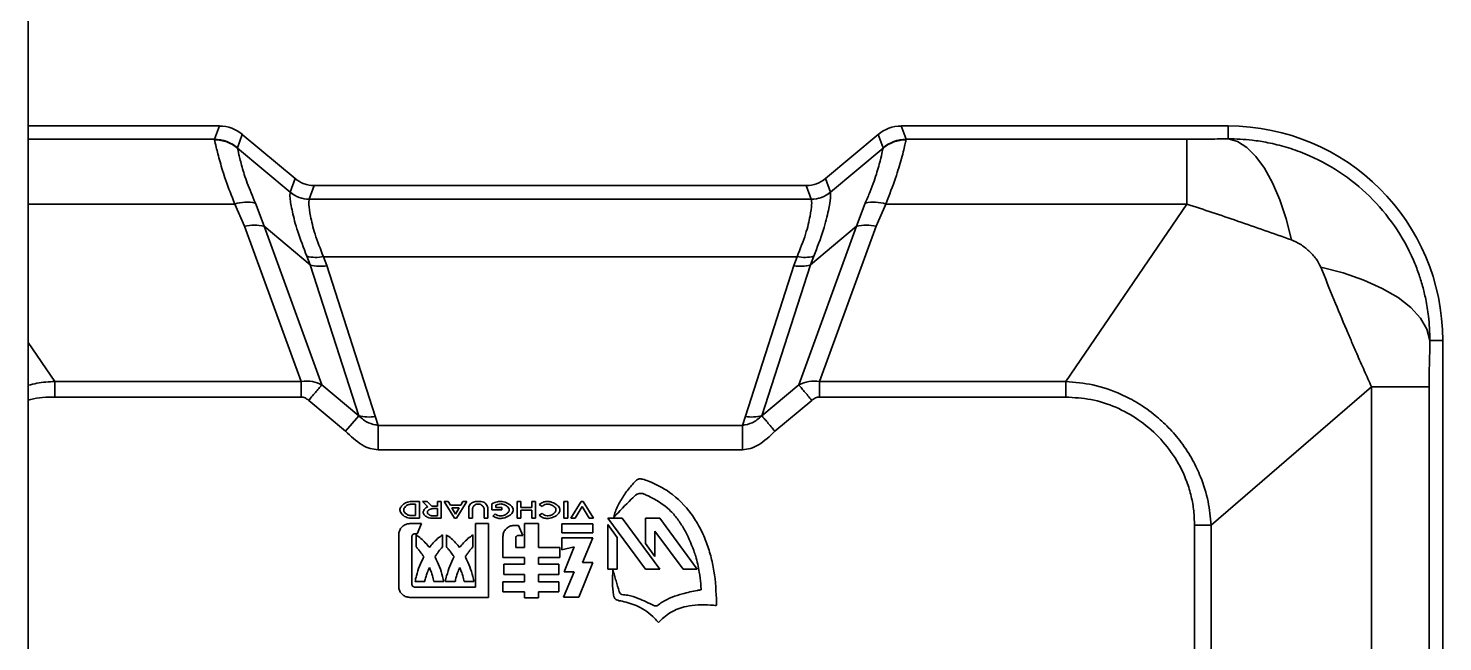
# Model space of a CAD drawing. Header units: millimetres. Extents: x 0 to 420, y 0 to 297.
# Drawn here: x 86.097 to 87.283, y 152.303 to 152.818 of the extents above; entities that cross this region are included whole.
import ezdxf

# ---------------------------------------------------------------- set-up
doc = ezdxf.new("R2010")
doc.units = ezdxf.units.MM

msp = doc.modelspace()

# ---------------------------------------------------------------- linework, layer by layer
at = {"color": 7, "linetype": 'Continuous', "lineweight": 35}
for p, q in [((86.097, 143.5922), (86.097, 160.4022)), ((86.2573, 152.7361), (86.097, 152.7361)), ((86.2532, 152.7249), (86.2573, 152.7361)), ((86.2725, 152.7179), (86.2765, 152.729)), ((86.3208, 152.6919), (86.2765, 152.729)), ((86.8098, 152.729), (86.7656, 152.6919)), ((86.8098, 152.729), (86.8139, 152.7179)), ((86.8332, 152.7249), (86.8291, 152.7361)), ((87.1032, 152.7361), (86.8291, 152.7361)), ((87.1032, 152.7254), (87.1032, 152.7361)), ((86.097, 152.7249), (86.2532, 152.7249)), ((86.2532, 152.7245), (86.2532, 152.7249)), ((86.2725, 152.7176), (86.2725, 152.7179)), ((86.3167, 152.6805), (86.2725, 152.7176)), ((86.8139, 152.7176), (86.7697, 152.6805)), ((86.8139, 152.7179), (86.8139, 152.7176)), ((86.8332, 152.7249), (86.8331, 152.7245)), ((86.8332, 152.7249), (87.0686, 152.7249)), ((87.0686, 152.6706), (87.0686, 152.7249)), ((86.3208, 152.6919), (86.3167, 152.6805)), ((86.3369, 152.6861), (86.3327, 152.6747)), ((86.7495, 152.6861), (86.3369, 152.6861)), ((86.7495, 152.6861), (86.7537, 152.6747)), ((86.7656, 152.6919), (86.7697, 152.6805)), ((86.2702, 152.6706), (86.097, 152.6706)), ((86.2784, 152.652), (86.2702, 152.6706)), ((86.2948, 152.6519), (86.2875, 152.6714)), ((86.3166, 152.6804), (86.3167, 152.6805)), ((86.3327, 152.6746), (86.3327, 152.6747)), ((86.7537, 152.6746), (86.3327, 152.6746)), ((86.7537, 152.6746), (86.7537, 152.6747)), ((86.7697, 152.6805), (86.7697, 152.6804)), ((86.7915, 152.6519), (86.7989, 152.6714)), ((86.8162, 152.6706), (86.808, 152.652)), ((87.0686, 152.6706), (86.8162, 152.6706)), ((86.9671, 152.5217), (87.0686, 152.6706)), ((86.3258, 152.5217), (86.2784, 152.652)), ((86.3433, 152.5189), (86.2948, 152.6519)), ((86.2948, 152.6519), (86.3335, 152.6195)), ((86.7431, 152.5189), (86.7915, 152.6519)), ((86.7915, 152.6519), (86.7529, 152.6195)), ((86.808, 152.652), (86.7606, 152.5217)), ((86.3335, 152.6195), (86.3307, 152.6267)), ((86.3446, 152.6264), (86.3473, 152.6189)), ((86.7418, 152.6264), (86.3446, 152.6264)), ((86.7391, 152.6189), (86.7418, 152.6264)), ((86.7557, 152.6267), (86.7529, 152.6195)), ((86.3335, 152.6195), (86.3742, 152.4929)), ((86.3473, 152.6189), (86.388, 152.4924)), ((86.6984, 152.4924), (86.7391, 152.6189)), ((86.7529, 152.6195), (86.7122, 152.4929)), ((86.1193, 152.5217), (86.097, 152.5544)), ((87.2725, 152.5561), (87.2832, 152.5561)), ((87.2832, 152.2856), (87.2832, 152.5561)), ((86.1193, 152.5085), (86.1193, 152.5217)), ((86.3258, 152.5217), (86.1193, 152.5217)), ((86.3742, 152.4929), (86.3433, 152.5189)), ((86.7431, 152.5189), (86.7122, 152.4929)), ((86.9671, 152.5217), (86.7606, 152.5217)), ((86.7606, 152.5217), (86.7606, 152.5085)), ((86.9671, 152.5085), (86.9671, 152.5217)), ((87.089, 152.4011), (87.2235, 152.5172)), ((87.2235, 152.269), (87.2235, 152.5172)), ((87.2718, 152.5172), (87.2718, 152.2898)), ((86.3258, 152.5085), (86.1193, 152.5085)), ((86.3632, 152.4798), (86.3323, 152.5058)), ((86.7541, 152.5058), (86.7232, 152.4798)), ((86.9671, 152.5085), (86.7606, 152.5085)), ((86.3632, 152.4798), (86.3742, 152.4929)), ((86.388, 152.4924), (86.3904, 152.4847)), ((86.696, 152.4847), (86.6984, 152.4924)), ((86.3904, 152.4643), (86.3904, 152.4847)), ((86.696, 152.4847), (86.3904, 152.4847)), ((86.696, 152.4643), (86.696, 152.4847)), ((86.696, 152.4643), (86.3904, 152.4643)), ((86.4174, 152.4208), (86.4251, 152.4208)), ((86.4251, 152.4208), (86.4251, 152.4068)), ((86.4277, 152.4208), (86.4316, 152.4208)), ((86.4322, 152.4164), (86.4277, 152.4208)), ((86.4316, 152.4208), (86.4354, 152.4169)), ((86.4401, 152.4208), (86.4433, 152.4208)), ((86.4401, 152.4169), (86.4401, 152.4208)), ((86.4433, 152.4208), (86.4433, 152.4068)), ((86.4457, 152.4208), (86.4491, 152.4208)), ((86.4545, 152.4068), (86.4457, 152.4208)), ((86.4491, 152.4208), (86.451, 152.4177)), ((86.4649, 152.4208), (86.4561, 152.4068)), ((86.4597, 152.4177), (86.4615, 152.4208)), ((86.4615, 152.4208), (86.4649, 152.4208)), ((86.507, 152.4208), (86.5101, 152.4208)), ((86.507, 152.4068), (86.507, 152.4208)), ((86.5101, 152.4208), (86.5101, 152.4158)), ((86.5194, 152.4208), (86.5225, 152.4208)), ((86.5194, 152.4158), (86.5194, 152.4208)), ((86.5225, 152.4208), (86.5225, 152.4068)), ((86.5462, 152.4068), (86.5462, 152.4208)), ((86.5462, 152.4208), (86.5495, 152.4208)), ((86.5495, 152.4208), (86.5495, 152.4068)), ((86.5521, 152.4068), (86.5607, 152.4208)), ((86.5607, 152.4208), (86.5623, 152.4208)), ((86.5623, 152.4208), (86.5709, 152.4068)), ((86.4177, 152.4186), (86.4219, 152.4186)), ((86.4219, 152.409), (86.418, 152.409)), ((86.4219, 152.4186), (86.4219, 152.409)), ((86.4401, 152.4089), (86.4359, 152.4089)), ((86.4363, 152.4169), (86.4401, 152.4169)), ((86.4364, 152.4149), (86.4401, 152.4149)), ((86.4401, 152.4149), (86.4401, 152.4089)), ((86.451, 152.4177), (86.4597, 152.4177)), ((86.4553, 152.4102), (86.4521, 152.4157)), ((86.4521, 152.4157), (86.4585, 152.4157)), ((86.4585, 152.4157), (86.4553, 152.4102)), ((86.4664, 152.4068), (86.4664, 152.4152)), ((86.4695, 152.4146), (86.4695, 152.4068)), ((86.4793, 152.4068), (86.4793, 152.4146)), ((86.4825, 152.4152), (86.4825, 152.4068)), ((86.4858, 152.4139), (86.4858, 152.4189)), ((86.4943, 152.4139), (86.4858, 152.4139)), ((86.4865, 152.4087), (86.4886, 152.4104)), ((86.4891, 152.4177), (86.4891, 152.4159)), ((86.4891, 152.4159), (86.4943, 152.4159)), ((86.4943, 152.4159), (86.4943, 152.4139)), ((86.5101, 152.4158), (86.5194, 152.4158)), ((86.5101, 152.4137), (86.5101, 152.4068)), ((86.5194, 152.4137), (86.5101, 152.4137)), ((86.5194, 152.4068), (86.5194, 152.4137)), ((86.528, 152.4167), (86.5255, 152.4183)), ((86.5255, 152.4093), (86.528, 152.4109)), ((86.5615, 152.4167), (86.5556, 152.4068)), ((86.5674, 152.4068), (86.5615, 152.4167)), ((86.4171, 152.4023), (86.4268, 152.4023)), ((86.4251, 152.4068), (86.418, 152.4068)), ((86.4268, 152.4023), (86.4233, 152.3938)), ((86.4433, 152.4068), (86.4354, 152.4068)), ((86.4561, 152.4068), (86.4545, 152.4068)), ((86.4695, 152.4068), (86.4664, 152.4068)), ((86.472, 152.4023), (86.483, 152.4023)), ((86.472, 152.3489), (86.472, 152.4023)), ((86.4825, 152.4068), (86.4793, 152.4068)), ((86.483, 152.4023), (86.483, 152.3404)), ((86.5044, 152.4008), (86.5082, 152.4008)), ((86.5101, 152.4068), (86.507, 152.4068)), ((86.5082, 152.4008), (86.5119, 152.3924)), ((86.5131, 152.4023), (86.525, 152.4023)), ((86.5131, 152.3824), (86.5131, 152.4023)), ((86.5225, 152.4068), (86.5194, 152.4068)), ((86.525, 152.4023), (86.525, 152.3824)), ((86.5446, 152.3946), (86.5446, 152.4022)), ((86.5446, 152.4022), (86.5706, 152.4022)), ((86.5495, 152.4068), (86.5462, 152.4068)), ((86.5556, 152.4068), (86.5521, 152.4068)), ((86.5709, 152.4068), (86.5674, 152.4068)), ((86.5706, 152.4022), (86.5706, 152.3946)), ((86.5831, 152.4068), (86.595, 152.4068)), ((86.6147, 152.3642), (86.5831, 152.4068)), ((86.5831, 152.3642), (86.5831, 152.4015)), ((86.5831, 152.4015), (86.591, 152.3908)), ((86.595, 152.4068), (86.6266, 152.3642)), ((86.6147, 152.4068), (86.6266, 152.4068)), ((86.6147, 152.3855), (86.6147, 152.4068)), ((86.6266, 152.4068), (86.6581, 152.3642)), ((87.0751, 152.4011), (87.089, 152.4011)), ((87.0751, 152.1886), (87.0751, 152.4011)), ((87.089, 152.1886), (87.089, 152.4011)), ((86.4077, 152.3499), (86.4077, 152.3929)), ((86.4187, 152.3911), (86.4187, 152.3516)), ((86.4233, 152.3938), (86.4215, 152.3938)), ((86.4223, 152.3827), (86.4223, 152.3929)), ((86.4445, 152.3929), (86.4445, 152.3827)), ((86.4477, 152.3827), (86.4477, 152.3929)), ((86.4699, 152.3929), (86.4699, 152.3827)), ((86.4951, 152.374), (86.4951, 152.3914)), ((86.5058, 152.39), (86.5058, 152.3824)), ((86.5119, 152.3924), (86.5084, 152.3924)), ((86.5706, 152.3946), (86.5446, 152.3946)), ((86.5446, 152.3905), (86.5706, 152.3905)), ((86.5446, 152.3803), (86.5446, 152.3905)), ((86.5706, 152.3905), (86.5618, 152.3697)), ((86.591, 152.3908), (86.591, 152.3642)), ((86.6226, 152.3748), (86.6147, 152.3855)), ((86.6463, 152.3642), (86.6226, 152.3961)), ((86.6226, 152.3961), (86.6226, 152.3748)), ((86.5131, 152.374), (86.4951, 152.374)), ((86.5058, 152.3824), (86.5131, 152.3824)), ((86.5131, 152.3682), (86.5131, 152.374)), ((86.525, 152.3824), (86.5427, 152.3824)), ((86.525, 152.374), (86.525, 152.3682)), ((86.5427, 152.374), (86.525, 152.374)), ((86.5427, 152.3824), (86.5427, 152.374)), ((86.5548, 152.3827), (86.5446, 152.3803)), ((86.5463, 152.3619), (86.5548, 152.3827)), ((86.4959, 152.3682), (86.5131, 152.3682)), ((86.4959, 152.3595), (86.4959, 152.3682)), ((86.525, 152.3682), (86.5419, 152.3682)), ((86.5419, 152.3682), (86.5419, 152.3595)), ((86.546, 152.3406), (86.5548, 152.3619)), ((86.5548, 152.3619), (86.5463, 152.3619)), ((86.5706, 152.3697), (86.5586, 152.3406)), ((86.5618, 152.3697), (86.5706, 152.3697)), ((86.591, 152.3642), (86.5831, 152.3642)), ((86.6266, 152.3642), (86.6147, 152.3642)), ((86.6581, 152.3642), (86.6463, 152.3642)), ((86.4295, 152.3536), (86.4214, 152.3536)), ((86.4454, 152.3536), (86.4372, 152.3536)), ((86.455, 152.3536), (86.4468, 152.3536)), ((86.4708, 152.3536), (86.4626, 152.3536)), ((86.4951, 152.3534), (86.5131, 152.3534)), ((86.4951, 152.345), (86.4951, 152.3534)), ((86.5131, 152.3595), (86.4959, 152.3595)), ((86.5131, 152.3534), (86.5131, 152.3595)), ((86.525, 152.3595), (86.525, 152.3534)), ((86.5419, 152.3595), (86.525, 152.3595)), ((86.525, 152.3534), (86.542, 152.3534)), ((86.542, 152.3534), (86.542, 152.345)), ((86.483, 152.3404), (86.4171, 152.3404)), ((86.4215, 152.3489), (86.472, 152.3489)), ((86.5131, 152.345), (86.4951, 152.345)), ((86.5131, 152.3401), (86.5131, 152.345)), ((86.525, 152.3401), (86.5131, 152.3401)), ((86.525, 152.345), (86.525, 152.3401)), ((86.542, 152.345), (86.525, 152.345)), ((86.5586, 152.3406), (86.546, 152.3406))]:
    msp.add_line(p, q, dxfattribs=at)
at = {"color": 7, "linetype": 'Continuous', "lineweight": 35, "flags": 128}
for points in [[(87.1563, 152.6405), (87.1518, 152.6581), (87.1465, 152.6742), (87.1404, 152.6885), (87.1338, 152.7006), (87.1266, 152.7106), (87.119, 152.7181), (87.1112, 152.7231), (87.1032, 152.7254)], [(87.1809, 152.6177), (87.1998, 152.6127), (87.2171, 152.6067), (87.2325, 152.5998), (87.2457, 152.592), (87.2565, 152.5836), (87.2647, 152.5747), (87.27, 152.5655), (87.2725, 152.5561)]]:
    msp.add_lwpolyline(points, dxfattribs=at)
at = {"color": 7, "linetype": 'Continuous', "lineweight": 35}
for centre, radius, start, end in [((87.1032, 152.5561), 0.18, 360, 90), ((86.2532, 152.6949), 0.03, 50.0586, 89.9414), ((86.2533, 152.6945), 0.03, 50.2501, 90.141), ((86.8332, 152.6949), 0.03, 90.0586, 129.9414), ((86.8331, 152.6945), 0.03, 89.859, 129.7499), ((86.2803, 152.6392), 0.033, 77.4981, 107.8428), ((86.3327, 152.6996), 0.025, 230.0357, 269.9067), ((86.3328, 152.6997), 0.025, 230.0586, 269.9414), ((86.7536, 152.6997), 0.025, 270.0586, 309.9414), ((86.7537, 152.6996), 0.025, 270.0933, 309.9643), ((86.8061, 152.6392), 0.033, 72.1572, 102.5019), ((86.2863, 152.6166), 0.0363, 76.4299, 102.6632), ((86.8001, 152.6166), 0.0363, 77.3368, 103.5701), ((86.3382, 152.655), 0.0292, 254.9938, 282.6645), ((86.7482, 152.655), 0.0292, 257.3355, 285.0062), ((86.3416, 152.6485), 0.0302, 254.4497, 280.7966), ((86.7448, 152.6485), 0.0302, 259.2034, 285.5503), ((86.3823, 152.522), 0.0302, 254.4498, 280.7965), ((86.7041, 152.522), 0.0302, 259.2033, 285.5504)]:
    msp.add_arc(centre, radius, start, end, dxfattribs=at)
for centre, major_axis, start_param, end_param in [((86.2573, 152.706), (0.0103, 0.0282), 5.934618, 6.631752), ((86.8291, 152.706), (0.0103, -0.0282), 2.793026, 3.49016), ((86.3369, 152.7111), (0.0086, 0.0235), 2.793026, 3.49016), ((86.7495, 152.7111), (0.0086, -0.0235), 5.934618, 6.631752)]:
    msp.add_ellipse(centre, major_axis=major_axis, ratio=0.998448, start_param=start_param, end_param=end_param, dxfattribs=at)
for points, knots in [([(86.2702, 152.6706), (86.2675, 152.6774), (86.2622, 152.6909), (86.2575, 152.707), (86.2543, 152.7196), (86.2536, 152.7228), (86.2532, 152.7245)], [0, 0, 0, 0, 0.238868, 0.471709, 0.726257, 1, 1, 1, 1]), ([(86.2725, 152.7176), (86.2728, 152.7162), (86.2733, 152.7134), (86.276, 152.7026), (86.2801, 152.6888), (86.285, 152.6772), (86.2875, 152.6714)], [0, 0, 0, 0, 0.27715, 0.53382, 0.766156, 1, 1, 1, 1]), ([(86.7989, 152.6714), (86.8004, 152.6747), (86.8032, 152.6812), (86.8064, 152.6899), (86.8089, 152.6976), (86.8112, 152.706), (86.8132, 152.714), (86.8136, 152.7164), (86.8139, 152.7176)], [0, 0, 0, 0, 0.128995, 0.260465, 0.386664, 0.51504, 0.752772, 1, 1, 1, 1]), ([(86.8331, 152.7245), (86.833, 152.7237), (86.8326, 152.722), (86.8313, 152.7164), (86.8295, 152.7094), (86.8271, 152.7012), (86.8235, 152.6893), (86.8191, 152.6782), (86.8162, 152.6706)], [0, 0, 0, 0, 0.166395, 0.326802, 0.479925, 0.610174, 0.735331, 1, 1, 1, 1]), ([(87.0686, 152.7249), (87.0713, 152.7249), (87.078, 152.725), (87.0896, 152.7251), (87.0983, 152.7253), (87.1032, 152.7254)], [0, 0, 0, 0, 0.2265988, 0.561025, 1, 1, 1, 1]), ([(87.1032, 152.7254), (87.11, 152.7252), (87.1212, 152.7248), (87.1374, 152.7221), (87.1522, 152.7185), (87.1728, 152.7112), (87.1971, 152.6983), (87.2225, 152.6778), (87.2436, 152.6527), (87.2561, 152.6301), (87.263, 152.6127), (87.2664, 152.6018), (87.2693, 152.5897), (87.2719, 152.5745), (87.2723, 152.5629), (87.2725, 152.5561)], [0, 0, 0, 0, 0.0764427, 0.1262367, 0.1853464, 0.2486732, 0.3718969, 0.4934184, 0.6155481, 0.7392606, 0.7832919, 0.8263377, 0.8683979, 0.9232224, 1, 1, 1, 1]), ([(86.3307, 152.6267), (86.3279, 152.6339), (86.3223, 152.6483), (86.3182, 152.665), (86.3162, 152.6768), (86.3165, 152.6792), (86.3166, 152.6804)], [0, 0, 0, 0, 0.247618, 0.49308, 0.751102, 1, 1, 1, 1]), ([(86.3327, 152.6746), (86.3325, 152.6734), (86.332, 152.6713), (86.3335, 152.6608), (86.3368, 152.6462), (86.342, 152.633), (86.3446, 152.6264)], [0, 0, 0, 0, 0.262701, 0.501004, 0.750686, 1, 1, 1, 1]), ([(86.7418, 152.6264), (86.7444, 152.633), (86.7496, 152.6462), (86.7529, 152.6608), (86.7543, 152.6713), (86.7539, 152.6734), (86.7537, 152.6746)], [0, 0, 0, 0, 0.249344, 0.499045, 0.737295, 1, 1, 1, 1]), ([(86.7697, 152.6804), (86.7699, 152.6793), (86.7702, 152.677), (86.7683, 152.6657), (86.7644, 152.6492), (86.7587, 152.6343), (86.7557, 152.6267)], [0, 0, 0, 0, 0.2474427, 0.4865597, 0.7402703, 1, 1, 1, 1]), ([(87.1563, 152.6405), (87.1413, 152.6458), (87.112, 152.6562), (87.0828, 152.6659), (87.0686, 152.6706)], [0, 0, 0, 0, 0.513929, 1, 1, 1, 1]), ([(87.1809, 152.6177), (87.1797, 152.62), (87.1771, 152.625), (87.1711, 152.6314), (87.1641, 152.637), (87.1588, 152.6394), (87.1563, 152.6405)], [0, 0, 0, 0, 0.228464, 0.490672, 0.757738, 1, 1, 1, 1]), ([(87.2235, 152.5172), (87.2215, 152.5217), (87.2174, 152.5307), (87.2118, 152.5434), (87.2068, 152.555), (87.2003, 152.5701), (87.1916, 152.5912), (87.1846, 152.6086), (87.1809, 152.6177)], [0, 0, 0, 0, 0.140816, 0.284488, 0.382285, 0.482496, 0.729213, 1, 1, 1, 1]), ([(87.2725, 152.5561), (87.2723, 152.5471), (87.272, 152.5359), (87.2718, 152.5231), (87.2718, 152.5192), (87.2718, 152.5177), (87.2718, 152.5172)], [0, 0, 0, 0, 0.712288, 0.891315, 0.960245, 1, 1, 1, 1]), ([(86.1193, 152.5217), (86.1143, 152.5214), (86.1067, 152.5209), (86.0994, 152.5191), (86.097, 152.5185)], [0, 0, 0, 0, 0.67229, 1, 1, 1, 1]), ([(86.3433, 152.5189), (86.3407, 152.52), (86.3353, 152.5222), (86.3291, 152.5219), (86.3258, 152.5217)], [0, 0, 0, 0, 0.466493, 1, 1, 1, 1]), ([(86.3258, 152.5217), (86.3258, 152.5197), (86.3258, 152.5158), (86.3258, 152.5109), (86.3258, 152.5085)], [0, 0, 0, 0, 0.506963, 1, 1, 1, 1]), ([(86.3433, 152.5189), (86.3426, 152.5182), (86.3413, 152.5167), (86.3386, 152.5134), (86.3355, 152.5097), (86.3333, 152.5071), (86.3323, 152.5058)], [0, 0, 0, 0, 0.245847, 0.499999, 0.754151, 1, 1, 1, 1]), ([(86.7606, 152.5217), (86.7576, 152.5219), (86.7514, 152.5222), (86.7459, 152.5201), (86.7431, 152.5189)], [0, 0, 0, 0, 0.487848, 1, 1, 1, 1]), ([(86.7541, 152.5058), (86.753, 152.5071), (86.7508, 152.5097), (86.7478, 152.5134), (86.745, 152.5167), (86.7438, 152.5182), (86.7431, 152.5189)], [0, 0, 0, 0, 0.245849, 0.500001, 0.754152, 1, 1, 1, 1]), ([(87.089, 152.4011), (87.0884, 152.4077), (87.087, 152.4215), (87.0812, 152.4398), (87.0735, 152.4563), (87.0644, 152.4704), (87.0537, 152.4829), (87.0416, 152.4941), (87.0283, 152.5034), (87.0109, 152.5125), (86.9907, 152.5195), (86.9747, 152.521), (86.9671, 152.5217)], [0, 0, 0, 0, 0.105818, 0.221247, 0.303726, 0.397637, 0.486458, 0.56599, 0.660847, 0.744444, 0.877991, 1, 1, 1, 1]), ([(87.2235, 152.5172), (87.2302, 152.5172), (87.2438, 152.5172), (87.2585, 152.5172), (87.2687, 152.5172), (87.2708, 152.5172), (87.2718, 152.5172)], [0, 0, 0, 0, 0.247804, 0.5, 0.752196, 1, 1, 1, 1]), ([(87.2716, 152.5172), (87.2716, 152.5173), (87.2717, 152.5174), (87.2717, 152.5181), (87.2718, 152.5188), (87.2718, 152.5194)], [0, 0, 0, 0, 0.207126, 0.438229, 1, 1, 1, 1]), ([(86.1193, 152.5085), (86.1125, 152.5085), (86.1049, 152.5084), (86.0977, 152.5062), (86.097, 152.506)], [0, 0, 0, 0, 0.904245, 1, 1, 1, 1]), ([(86.3258, 152.5085), (86.3264, 152.5085), (86.3275, 152.5084), (86.3298, 152.5076), (86.3313, 152.5066), (86.3323, 152.5058)], [0, 0, 0, 0, 0.232062, 0.478453, 1, 1, 1, 1]), ([(86.7541, 152.5058), (86.7551, 152.5066), (86.7566, 152.5076), (86.7589, 152.5084), (86.76, 152.5085), (86.7606, 152.5085)], [0, 0, 0, 0, 0.5217825, 0.7693247, 1, 1, 1, 1]), ([(87.0751, 152.4011), (87.0749, 152.4051), (87.0747, 152.4131), (87.0725, 152.4253), (87.0679, 152.4405), (87.0594, 152.4579), (87.0454, 152.4756), (87.0285, 152.49), (87.0092, 152.5006), (86.9885, 152.5073), (86.9741, 152.5081), (86.9671, 152.5085)], [0, 0, 0, 0, 0.070722, 0.143758, 0.21913, 0.352151, 0.485358, 0.616819, 0.745052, 0.874872, 1, 1, 1, 1]), ([(86.3904, 152.4847), (86.3877, 152.4853), (86.3834, 152.4862), (86.3779, 152.4893), (86.3755, 152.4917), (86.3742, 152.4929)], [0, 0, 0, 0, 0.4521486, 0.7055371, 1, 1, 1, 1]), ([(86.7122, 152.4929), (86.7109, 152.4917), (86.7085, 152.4893), (86.703, 152.4862), (86.6987, 152.4853), (86.696, 152.4847)], [0, 0, 0, 0, 0.294463, 0.547852, 1, 1, 1, 1]), ([(86.7232, 152.4798), (86.7221, 152.4811), (86.7199, 152.4838), (86.7168, 152.4874), (86.7141, 152.4907), (86.7128, 152.4922), (86.7122, 152.4929)], [0, 0, 0, 0, 0.245848, 0.5, 0.754152, 1, 1, 1, 1]), ([(86.3904, 152.4643), (86.3882, 152.4646), (86.3835, 152.465), (86.3737, 152.4698), (86.3676, 152.4757), (86.3632, 152.4798)], [0, 0, 0, 0, 0.209288, 0.438923, 1, 1, 1, 1]), ([(86.7232, 152.4798), (86.7188, 152.4757), (86.7127, 152.4698), (86.7029, 152.465), (86.6982, 152.4646), (86.696, 152.4643)], [0, 0, 0, 0, 0.5586189, 0.7893395, 1, 1, 1, 1]), ([(86.588, 152.4077), (86.5884, 152.4094), (86.5897, 152.4142), (86.5937, 152.4217), (86.5993, 152.4305), (86.604, 152.4356), (86.6064, 152.4382)], [0, 0, 0, 0, 0.1388678, 0.4177217, 0.7063331, 1, 1, 1, 1]), ([(86.6064, 152.4382), (86.6069, 152.4387), (86.6078, 152.4395), (86.6094, 152.44), (86.6109, 152.44), (86.6118, 152.4397), (86.6123, 152.4396)], [0, 0, 0, 0, 0.319453, 0.543111, 0.766311, 1, 1, 1, 1]), ([(86.6123, 152.4396), (86.6139, 152.4391), (86.6218, 152.4364), (86.637, 152.4285), (86.6511, 152.4142), (86.6602, 152.3996), (86.6656, 152.3877), (86.6695, 152.3753), (86.6733, 152.3581), (86.6738, 152.3449), (86.6742, 152.336)], [0, 0, 0, 0, 0.03865, 0.194338, 0.392706, 0.493149, 0.593544, 0.693896, 0.794211, 1, 1, 1, 1]), ([(86.418, 152.4068), (86.4172, 152.4069), (86.415, 152.4071), (86.4121, 152.4086), (86.41, 152.4106), (86.409, 152.4122), (86.4086, 152.4136), (86.4088, 152.4151), (86.4098, 152.4169), (86.4119, 152.4189), (86.4146, 152.4204), (86.4167, 152.4207), (86.4174, 152.4208)], [0, 0, 0, 0, 0.103068, 0.272975, 0.380129, 0.450745, 0.504132, 0.557726, 0.630958, 0.750137, 0.907593, 1, 1, 1, 1]), ([(86.4664, 152.4152), (86.4664, 152.4156), (86.4665, 152.4166), (86.4673, 152.4182), (86.4687, 152.4196), (86.4709, 152.4207), (86.4741, 152.421), (86.4773, 152.4209), (86.48, 152.4198), (86.4815, 152.4183), (86.4823, 152.4166), (86.4824, 152.4156), (86.4825, 152.4152)], [0, 0, 0, 0, 0.057396, 0.142461, 0.228893, 0.320305, 0.471061, 0.658867, 0.756094, 0.853964, 0.944424, 1, 1, 1, 1]), ([(86.4858, 152.4189), (86.4874, 152.4196), (86.4901, 152.421), (86.4948, 152.421), (86.4988, 152.4196), (86.5016, 152.4177), (86.5031, 152.416), (86.5037, 152.4147), (86.5038, 152.4135), (86.5034, 152.4122), (86.5023, 152.4105), (86.4996, 152.4084), (86.4959, 152.4068), (86.4917, 152.4065), (86.4886, 152.4074), (86.4871, 152.4083), (86.4865, 152.4087)], [0, 0, 0, 0, 0.120432, 0.213162, 0.331684, 0.413005, 0.455865, 0.488872, 0.514902, 0.540892, 0.583063, 0.658706, 0.781016, 0.867724, 0.954736, 1, 1, 1, 1]), ([(86.5255, 152.4183), (86.5265, 152.419), (86.5284, 152.4204), (86.532, 152.4211), (86.5359, 152.4206), (86.5391, 152.4191), (86.5415, 152.4171), (86.5426, 152.4156), (86.543, 152.4141), (86.5429, 152.4128), (86.5421, 152.4112), (86.5401, 152.4091), (86.5367, 152.4073), (86.5326, 152.4064), (86.5289, 152.4071), (86.5267, 152.4083), (86.5257, 152.4092), (86.5255, 152.4093)], [0, 0, 0, 0, 0.08519, 0.168963, 0.246186, 0.360946, 0.418211, 0.462463, 0.491745, 0.521214, 0.557381, 0.617071, 0.720017, 0.827682, 0.905205, 0.982624, 1, 1, 1, 1]), ([(86.6568, 152.3749), (86.6562, 152.3765), (86.6535, 152.3844), (86.6488, 152.3952), (86.6416, 152.4064), (86.6326, 152.4169), (86.6223, 152.423), (86.6139, 152.427), (86.6113, 152.4278), (86.6092, 152.4277), (86.6062, 152.4263), (86.5992, 152.4193), (86.5929, 152.4128), (86.588, 152.4077)], [0, 0, 0, 0, 0.048169, 0.241379, 0.33788, 0.433916, 0.639701, 0.675797, 0.701807, 0.718369, 0.734888, 0.796355, 1, 1, 1, 1]), ([(86.418, 152.409), (86.4174, 152.4091), (86.416, 152.4092), (86.4141, 152.4103), (86.4127, 152.4116), (86.412, 152.4128), (86.4118, 152.4138), (86.4121, 152.4149), (86.4128, 152.4162), (86.4142, 152.4175), (86.416, 152.4184), (86.4172, 152.4185), (86.4177, 152.4186)], [0, 0, 0, 0, 0.107522, 0.269023, 0.38047, 0.452163, 0.50862, 0.565188, 0.646662, 0.775363, 0.910485, 1, 1, 1, 1]), ([(86.4354, 152.4068), (86.4346, 152.4069), (86.4327, 152.4071), (86.4306, 152.4082), (86.4291, 152.4096), (86.4284, 152.4107), (86.4282, 152.4118), (86.4284, 152.4129), (86.4291, 152.4143), (86.4304, 152.4157), (86.4316, 152.4162), (86.4322, 152.4164)], [0, 0, 0, 0, 0.147974, 0.353463, 0.450206, 0.530143, 0.591907, 0.65363, 0.750939, 0.887099, 1, 1, 1, 1]), ([(86.4359, 152.4089), (86.4355, 152.4089), (86.4347, 152.409), (86.4339, 152.4094), (86.4333, 152.4097), (86.4329, 152.41), (86.4326, 152.4103), (86.4321, 152.4107), (86.4318, 152.4112), (86.4317, 152.4117), (86.4317, 152.412), (86.4317, 152.4124), (86.4319, 152.4128), (86.4322, 152.4132), (86.4325, 152.4135), (86.4329, 152.4137), (86.4332, 152.4139), (86.4336, 152.4142), (86.4339, 152.4143), (86.4343, 152.4145), (86.4347, 152.4146), (86.4351, 152.4148), (86.4355, 152.4148), (86.4359, 152.4149), (86.4362, 152.4149), (86.4364, 152.4149)], [0, 0, 0, 0, 0.104931, 0.188559, 0.230252, 0.271948, 0.313654, 0.355384, 0.425825, 0.468883, 0.490273, 0.510955, 0.563746, 0.591003, 0.644663, 0.671402, 0.698138, 0.751654, 0.778385, 0.805115, 0.858613, 0.885344, 0.912077, 0.955815, 1, 1, 1, 1]), ([(86.4354, 152.4169), (86.4355, 152.4169), (86.4356, 152.4169), (86.4359, 152.4169), (86.4361, 152.4169), (86.4363, 152.4169)], [0, 0, 0, 0, 0.253407, 0.506797, 1, 1, 1, 1]), ([(86.4793, 152.4146), (86.4793, 152.4149), (86.4792, 152.4157), (86.4785, 152.4169), (86.4773, 152.418), (86.4756, 152.4187), (86.4738, 152.4188), (86.4721, 152.4183), (86.4708, 152.4173), (86.4699, 152.4162), (86.4696, 152.4152), (86.4695, 152.4147), (86.4695, 152.4146)], [0, 0, 0, 0, 0.075155, 0.16832, 0.291124, 0.415852, 0.54785, 0.661465, 0.788026, 0.890381, 0.967538, 1, 1, 1, 1]), ([(86.4886, 152.4104), (86.4893, 152.4099), (86.4907, 152.4091), (86.4932, 152.4087), (86.4958, 152.4092), (86.4979, 152.4102), (86.4994, 152.4115), (86.5002, 152.4125), (86.5005, 152.4135), (86.5004, 152.4145), (86.4998, 152.4156), (86.4985, 152.4171), (86.4963, 152.4183), (86.4935, 152.419), (86.4911, 152.4186), (86.4897, 152.418), (86.4891, 152.4177)], [0, 0, 0, 0, 0.0898702, 0.1765378, 0.2630266, 0.3624462, 0.4231792, 0.4700992, 0.5009819, 0.5320676, 0.57022, 0.6335218, 0.742023, 0.8362584, 0.9311978, 1, 1, 1, 1]), ([(86.528, 152.4109), (86.5286, 152.4104), (86.5298, 152.4094), (86.532, 152.4088), (86.5345, 152.409), (86.5367, 152.4099), (86.5384, 152.4113), (86.5393, 152.4125), (86.5396, 152.4135), (86.5396, 152.4145), (86.539, 152.4157), (86.5376, 152.417), (86.5354, 152.4183), (86.5327, 152.4189), (86.5303, 152.4184), (86.5289, 152.4175), (86.5282, 152.4169), (86.528, 152.4167)], [0, 0, 0, 0, 0.079836, 0.158698, 0.232948, 0.337554, 0.41275, 0.456024, 0.489191, 0.522624, 0.56103, 0.622793, 0.723203, 0.826712, 0.901133, 0.975506, 1, 1, 1, 1]), ([(86.4077, 152.3929), (86.4078, 152.394), (86.408, 152.3961), (86.4096, 152.3989), (86.412, 152.401), (86.4147, 152.4021), (86.4164, 152.4022), (86.4171, 152.4023)], [0, 0, 0, 0, 0.217033, 0.432668, 0.640579, 0.859649, 1, 1, 1, 1]), ([(86.4951, 152.3914), (86.4952, 152.3925), (86.4954, 152.3946), (86.497, 152.3974), (86.4994, 152.3995), (86.502, 152.4006), (86.5037, 152.4007), (86.5044, 152.4008)], [0, 0, 0, 0, 0.218278, 0.435149, 0.644163, 0.864466, 1, 1, 1, 1]), ([(86.4215, 152.3938), (86.4212, 152.3937), (86.4205, 152.3937), (86.4196, 152.3932), (86.419, 152.3924), (86.4188, 152.3917), (86.4188, 152.3913), (86.4187, 152.3911)], [0, 0, 0, 0, 0.23459, 0.4696301, 0.6836997, 0.8787885, 1, 1, 1, 1]), ([(86.4223, 152.3929), (86.4236, 152.3919), (86.4264, 152.3899), (86.4301, 152.3863), (86.4323, 152.3836), (86.4334, 152.3822)], [0, 0, 0, 0, 0.3225082, 0.6590596, 1, 1, 1, 1]), ([(86.4334, 152.3822), (86.4344, 152.3835), (86.4365, 152.3862), (86.4402, 152.3898), (86.443, 152.3919), (86.4445, 152.3929)], [0, 0, 0, 0, 0.323586, 0.659323, 1, 1, 1, 1]), ([(86.4477, 152.3929), (86.4491, 152.3919), (86.4518, 152.3899), (86.4555, 152.3863), (86.4577, 152.3836), (86.4588, 152.3822)], [0, 0, 0, 0, 0.3238446, 0.659773, 1, 1, 1, 1]), ([(86.4588, 152.3822), (86.4598, 152.3835), (86.4619, 152.3862), (86.4656, 152.3898), (86.4685, 152.3919), (86.4699, 152.3929)], [0, 0, 0, 0, 0.322168, 0.658364, 1, 1, 1, 1]), ([(86.5084, 152.3924), (86.5081, 152.3924), (86.5074, 152.3923), (86.5066, 152.3919), (86.5061, 152.3914), (86.5058, 152.3907), (86.5058, 152.3902), (86.5058, 152.39)], [0, 0, 0, 0, 0.2727578, 0.4578419, 0.6443533, 0.8508999, 1, 1, 1, 1]), ([(86.4214, 152.3536), (86.4217, 152.3553), (86.4227, 152.3597), (86.425, 152.3667), (86.4275, 152.3719), (86.4287, 152.3746)], [0, 0, 0, 0, 0.22528, 0.610558, 1, 1, 1, 1]), ([(86.4287, 152.3746), (86.4277, 152.3759), (86.4263, 152.3781), (86.4241, 152.3808), (86.4229, 152.3821), (86.4223, 152.3827)], [0, 0, 0, 0, 0.481223, 0.740091, 1, 1, 1, 1]), ([(86.4445, 152.3827), (86.4433, 152.3815), (86.4416, 152.3796), (86.4396, 152.3768), (86.4386, 152.3753), (86.4381, 152.3746)], [0, 0, 0, 0, 0.484106, 0.741689, 1, 1, 1, 1]), ([(86.4381, 152.3746), (86.4388, 152.3731), (86.4408, 152.369), (86.4435, 152.3621), (86.4448, 152.3565), (86.4454, 152.3536)], [0, 0, 0, 0, 0.225097, 0.610128, 1, 1, 1, 1]), ([(86.4468, 152.3536), (86.4471, 152.3553), (86.4481, 152.3597), (86.4504, 152.3667), (86.4528, 152.3719), (86.4541, 152.3746)], [0, 0, 0, 0, 0.225279, 0.610555, 1, 1, 1, 1]), ([(86.4541, 152.3746), (86.4531, 152.3759), (86.4517, 152.3781), (86.4495, 152.3807), (86.4483, 152.382), (86.4477, 152.3827)], [0, 0, 0, 0, 0.48414, 0.741719, 1, 1, 1, 1]), ([(86.4699, 152.3827), (86.4688, 152.3815), (86.4671, 152.3796), (86.465, 152.3768), (86.464, 152.3753), (86.4635, 152.3746)], [0, 0, 0, 0, 0.482099, 0.740834, 1, 1, 1, 1]), ([(86.4635, 152.3746), (86.4642, 152.3731), (86.4662, 152.369), (86.4689, 152.3621), (86.4701, 152.3565), (86.4708, 152.3536)], [0, 0, 0, 0, 0.225098, 0.610129, 1, 1, 1, 1]), ([(86.6614, 152.3467), (86.6612, 152.3484), (86.6608, 152.3533), (86.66, 152.3606), (86.6585, 152.3683), (86.6574, 152.3727), (86.6568, 152.3749)], [0, 0, 0, 0, 0.174669, 0.524102, 0.761562, 1, 1, 1, 1]), ([(86.4334, 152.3656), (86.4328, 152.3641), (86.4316, 152.3614), (86.4303, 152.3574), (86.4298, 152.3549), (86.4295, 152.3536)], [0, 0, 0, 0, 0.395845, 0.696793, 1, 1, 1, 1]), ([(86.4372, 152.3536), (86.4368, 152.3553), (86.4362, 152.3581), (86.4348, 152.3621), (86.4339, 152.3645), (86.4334, 152.3656)], [0, 0, 0, 0, 0.397481, 0.698479, 1, 1, 1, 1]), ([(86.4588, 152.3656), (86.4582, 152.3641), (86.4571, 152.3614), (86.4558, 152.3574), (86.4553, 152.3549), (86.455, 152.3536)], [0, 0, 0, 0, 0.396668, 0.697235, 1, 1, 1, 1]), ([(86.4626, 152.3536), (86.4623, 152.3553), (86.4616, 152.3581), (86.4602, 152.3621), (86.4592, 152.3645), (86.4588, 152.3656)], [0, 0, 0, 0, 0.397021, 0.698347, 1, 1, 1, 1]), ([(86.5951, 152.3372), (86.5934, 152.3375), (86.5914, 152.3377), (86.5892, 152.339), (86.5883, 152.3403), (86.5872, 152.345), (86.5869, 152.3529), (86.5871, 152.3601), (86.5873, 152.3638)], [0, 0, 0, 0, 0.160025, 0.196998, 0.234195, 0.311686, 0.649476, 1, 1, 1, 1]), ([(86.5873, 152.3638), (86.5877, 152.3622), (86.5886, 152.359), (86.5903, 152.3528), (86.5917, 152.3483), (86.5925, 152.3454)], [0, 0, 0, 0, 0.261065, 0.522123, 1, 1, 1, 1]), ([(86.4171, 152.3404), (86.416, 152.3405), (86.4138, 152.3407), (86.411, 152.3424), (86.4089, 152.3448), (86.4078, 152.3475), (86.4077, 152.3492), (86.4077, 152.3499)], [0, 0, 0, 0, 0.220827, 0.440436, 0.651052, 0.864309, 1, 1, 1, 1]), ([(86.4187, 152.3516), (86.4188, 152.3513), (86.4188, 152.3507), (86.4193, 152.3498), (86.42, 152.3493), (86.4207, 152.349), (86.4213, 152.3489), (86.4215, 152.3489)], [0, 0, 0, 0, 0.215909, 0.431679, 0.642748, 0.836136, 1, 1, 1, 1]), ([(86.5925, 152.3454), (86.5927, 152.3449), (86.5931, 152.3441), (86.5938, 152.3433), (86.5944, 152.3428), (86.5947, 152.3428), (86.5948, 152.3427)], [0, 0, 0, 0, 0.4140445, 0.7491204, 0.8856781, 1, 1, 1, 1]), ([(86.5948, 152.3427), (86.5965, 152.3426), (86.6012, 152.3421), (86.6102, 152.3391), (86.6172, 152.3357), (86.6215, 152.3337)], [0, 0, 0, 0, 0.177002, 0.501951, 1, 1, 1, 1]), ([(86.6246, 152.3335), (86.6259, 152.3345), (86.6298, 152.3373), (86.6368, 152.3407), (86.6468, 152.3439), (86.654, 152.3454), (86.6583, 152.3463)], [0, 0, 0, 0, 0.137822, 0.3904798, 0.6426409, 1, 1, 1, 1]), ([(86.6583, 152.3463), (86.6587, 152.3464), (86.6594, 152.3465), (86.6604, 152.3466), (86.661, 152.3467), (86.6614, 152.3467)], [0, 0, 0, 0, 0.400257, 0.699592, 1, 1, 1, 1]), ([(86.6256, 152.3192), (86.6245, 152.3205), (86.6196, 152.326), (86.6097, 152.3333), (86.5996, 152.336), (86.5951, 152.3372)], [0, 0, 0, 0, 0.138986, 0.611917, 1, 1, 1, 1]), ([(86.6215, 152.3337), (86.6219, 152.3335), (86.6227, 152.3332), (86.6236, 152.3332), (86.6242, 152.3333), (86.6245, 152.3334), (86.6246, 152.3335)], [0, 0, 0, 0, 0.465921, 0.719479, 0.884635, 1, 1, 1, 1]), ([(86.674, 152.3336), (86.6724, 152.3337), (86.664, 152.3344), (86.6531, 152.3342), (86.6398, 152.3303), (86.6317, 152.3256), (86.627, 152.3207), (86.6256, 152.3192)], [0, 0, 0, 0, 0.095059, 0.477947, 0.614031, 0.878763, 1, 1, 1, 1]), ([(86.6742, 152.336), (86.6742, 152.3358), (86.6742, 152.3354), (86.6741, 152.3346), (86.6741, 152.334), (86.674, 152.3336)], [0, 0, 0, 0, 0.252501, 0.504816, 1, 1, 1, 1])]:
    msp.add_open_spline(points, degree=3, knots=knots, dxfattribs=at)

doc.saveas('drawing.dxf')
